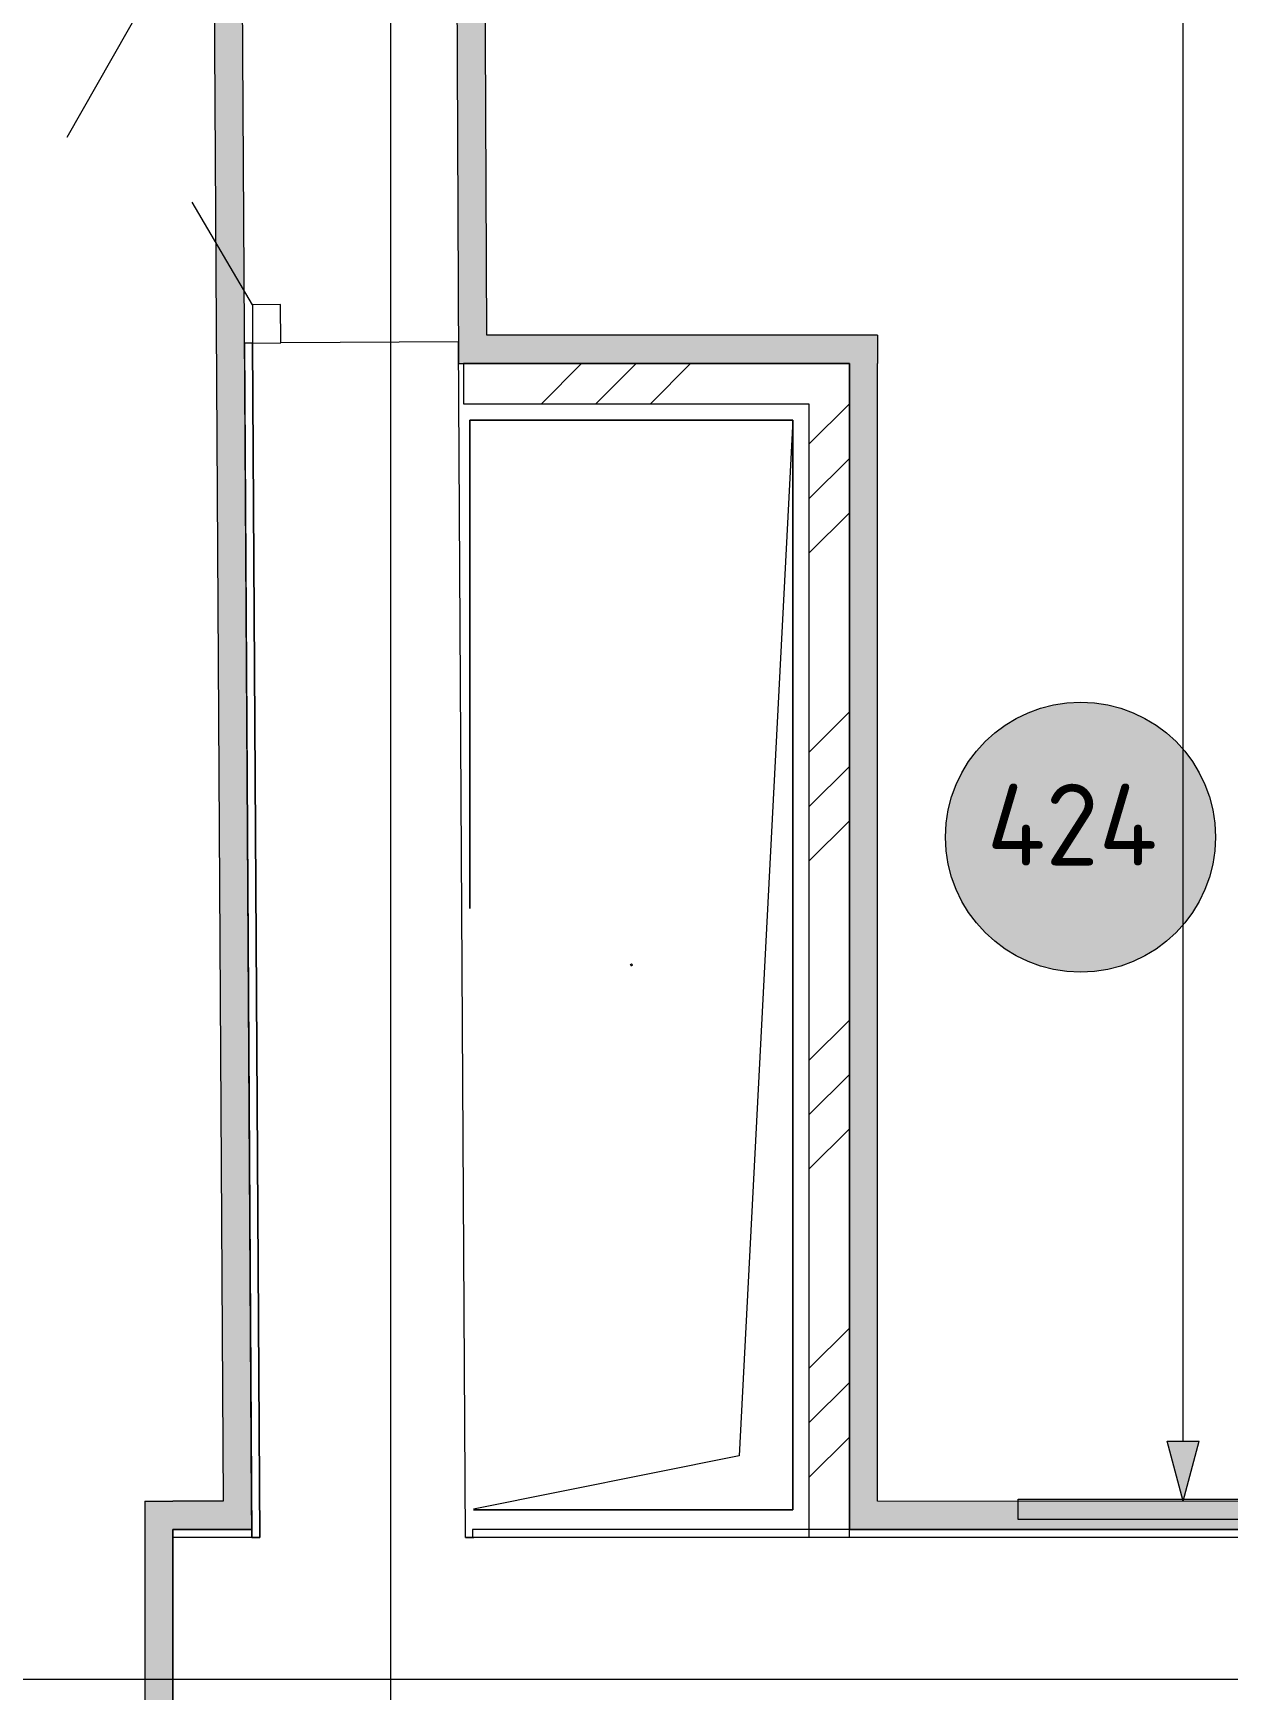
# Model space of a CAD drawing. Header units: millimetres. Extents: x 0 to 1189, y 0 to 841.
# Drawn here: x 783.32 to 812.91, y 490.1 to 531.16 of the extents above; entities that cross this region are included whole.
import ezdxf

# ---------------------------------------------------------------- set-up
doc = ezdxf.new("R2010")
doc.units = ezdxf.units.MM

msp = doc.modelspace()

# ---------------------------------------------------------------- hatches: boundary and pattern name
at = {"true_color": 0xf1d696}
h = msp.add_hatch(color=41, dxfattribs=at)
h.dxf.hatch_style = 2
h.paths.add_polyline_path([(787.079202, 652.869768), (787.779204, 652.864768), (788.725205, 494.777527), (788.025204, 494.777527)])
h = msp.add_hatch(color=41, dxfattribs=at)
h.dxf.hatch_style = 2
h.paths.add_polyline_path([(793.278212, 652.833768), (793.978213, 652.828768), (794.552214, 523.672571), (793.852213, 523.672571)])
h = msp.add_hatch(color=41, dxfattribs=at)
h.dxf.hatch_style = 2
h.paths.add_polyline_path([(793.858213, 522.97557), (793.852213, 523.672571), (794.552214, 523.672571)])
h = msp.add_hatch(color=41, dxfattribs=at)
h.dxf.hatch_style = 2
h.paths.add_polyline_path([(794.552214, 523.672571), (794.555214, 522.97257), (793.855213, 522.97257)])
h = msp.add_hatch(color=41, dxfattribs=at)
h.dxf.hatch_style = 2
h.paths.add_polyline_path([(803.536228, 523.672571), (803.536228, 522.97257), (794.555214, 522.97257), (794.552214, 523.672571)])
h = msp.add_hatch(color=41, dxfattribs=at)
h.dxf.hatch_style = 2
h.paths.add_polyline_path([(803.536228, 522.97257), (804.236229, 523.672571), (804.236229, 522.97257)])
h = msp.add_hatch(color=41, dxfattribs=at)
h.dxf.hatch_style = 2
h.paths.add_polyline_path([(803.536228, 523.672571), (804.236229, 523.672571), (803.536228, 522.97257)])
h = msp.add_hatch(color=41, dxfattribs=at)
h.dxf.hatch_style = 2
h.paths.add_polyline_path([(804.236229, 494.777527), (803.536228, 494.777527), (803.536228, 522.97257), (804.236229, 522.97257)])
at = {"true_color": 0xffffff}
h = msp.add_hatch(color=7, dxfattribs=at)
edge = h.paths.add_edge_path()
edge.add_arc((809.264236, 511.234552), 3.345005, 0, 360)
at = {"true_color": 0x0077b0}
h = msp.add_hatch(color=144, dxfattribs=at)
h.dxf.hatch_style = 2
h.paths.add_polyline_path([(811.80624, 494.776527), (811.40624, 496.269529), (812.206241, 496.269529)])
at = {"true_color": 0xf1d696}
h = msp.add_hatch(color=41, dxfattribs=at)
h.dxf.hatch_style = 2
h.paths.add_polyline_path([(786.079201, 494.777527), (786.779202, 494.777527), (786.779202, 494.077526)])
h = msp.add_hatch(color=41, dxfattribs=at)
h.dxf.hatch_style = 2
h.paths.add_polyline_path([(786.079201, 494.077526), (786.079201, 494.777527), (786.779202, 494.077526)])
h = msp.add_hatch(color=41, dxfattribs=at)
h.dxf.hatch_style = 2
h.paths.add_polyline_path([(788.025204, 494.777527), (788.029204, 494.077526), (786.779202, 494.077526), (786.779202, 494.777527)])
h = msp.add_hatch(color=41, dxfattribs=at)
h.dxf.hatch_style = 2
h.paths.add_polyline_path([(788.025204, 494.777527), (788.725205, 494.777527), (788.729205, 494.077526)])
h = msp.add_hatch(color=41, dxfattribs=at)
h.dxf.hatch_style = 2
h.paths.add_polyline_path([(788.729205, 494.077526), (788.029204, 494.077526), (788.025204, 494.777527)])
h = msp.add_hatch(color=41, dxfattribs=at)
h.dxf.hatch_style = 2
h.paths.add_polyline_path([(804.236229, 494.777527), (804.236229, 494.077526), (803.536228, 494.077526)])
h = msp.add_hatch(color=41, dxfattribs=at)
h.dxf.hatch_style = 2
h.paths.add_polyline_path([(803.536228, 494.077526), (803.536228, 494.777527), (804.236229, 494.777527)])
h = msp.add_hatch(color=41, dxfattribs=at)
h.dxf.hatch_style = 2
h.paths.add_polyline_path([(852.759303, 494.774527), (852.764303, 494.074526), (804.236229, 494.077526), (804.236229, 494.777527)])
at = {"true_color": 0x999999}
h = msp.add_hatch(color=253, dxfattribs=at)
h.dxf.hatch_style = 2
h.paths.add_polyline_path([(807.716234, 494.327526), (807.716234, 494.827527), (819.716252, 494.827527), (819.716252, 494.327526)])
at = {"true_color": 0xf1d696}
h = msp.add_hatch(color=41, dxfattribs=at)
h.dxf.hatch_style = 2
h.paths.add_polyline_path([(786.079201, 494.077526), (786.779202, 494.077526), (786.779202, 488.577517), (786.079201, 488.585517)])

# ---------------------------------------------------------------- linework, layer by layer
at = {"color": 7, "lineweight": 0}
for points in [[(792.17321, 238.825136), (792.17321, 730.151886)], [(788.725205, 494.777527), (787.775204, 653.564769)], [(793.275212, 653.533769), (793.855213, 522.97257)], [(787.079202, 652.869768), (788.025204, 494.777527)], [(794.552214, 523.672571), (793.978213, 652.828768)], [(788.674205, 536.52459), (784.147198, 528.573578)], [(788.746205, 524.425572), (787.256203, 526.970576)], [(789.446206, 524.429572), (788.746205, 524.425572)], [(788.746205, 524.425572), (788.752205, 523.47557)], [(789.452206, 523.47957), (789.446206, 524.429572)], [(788.752205, 523.47557), (788.552205, 523.47357)], [(788.552205, 523.47357), (788.729205, 493.876525)], [(788.752205, 523.47557), (789.452206, 523.47957)], [(788.929205, 493.877525), (788.752205, 523.47557)], [(788.752205, 523.47557), (788.929205, 493.877525)], [(793.852213, 523.50557), (789.452206, 523.47957)], [(794.029213, 493.877525), (793.852213, 523.50557)], [(804.236229, 523.672571), (794.552214, 523.672571)], [(804.236229, 523.672571), (804.236229, 522.97257)], [(793.855213, 522.97257), (794.555214, 522.97257)], [(803.536228, 522.97257), (793.981213, 522.97257)], [(793.981213, 522.97257), (793.981213, 521.972568)], [(794.555214, 522.97257), (803.536228, 522.97257)], [(795.908216, 521.972568), (796.902217, 522.96657)], [(797.258218, 521.972568), (798.25322, 522.96757)], [(798.60722, 521.972568), (799.603222, 522.96957)], [(803.536228, 493.877525), (803.536228, 522.97257)], [(803.536228, 522.97257), (803.536228, 494.077526)], [(804.236229, 494.777527), (804.236229, 522.97257)], [(793.981213, 521.972568), (802.536226, 521.972568)], [(802.536226, 521.972568), (802.536226, 493.877525)], [(802.536226, 520.967567), (803.536228, 521.967568)], [(794.136213, 509.468549), (794.136213, 521.566568)], [(794.136213, 521.566568), (802.136225, 521.566568)], [(802.136225, 521.566568), (794.136213, 521.566568)], [(794.136213, 521.566568), (794.136213, 509.468549)], [(802.136225, 521.566568), (800.803223, 495.899528)], [(802.136225, 521.566568), (802.136225, 494.566526)], [(802.136225, 494.566526), (802.136225, 521.566568)], [(802.536226, 519.617565), (803.536228, 520.617566)], [(802.536226, 518.268562), (803.536228, 519.268564)], [(805.919231, 511.234552), (805.936505, 511.576659), (805.987206, 511.908861), (806.06965, 512.22948), (806.182154, 512.536835), (806.323034, 512.829249), (806.490609, 513.105043), (806.683195, 513.362538), (806.899108, 513.600055), (807.136665, 513.815917), (807.394185, 514.008443), (807.669982, 514.175955), (807.962375, 514.316775), (808.26968, 514.429224), (808.590214, 514.511623), (808.922294, 514.562294), (809.264236, 514.579557), (809.606344, 514.562294), (809.938546, 514.511623), (810.259164, 514.429224), (810.56652, 514.316775), (810.858934, 514.175955), (811.134728, 514.008443), (811.392223, 513.815917), (811.62974, 513.600055), (811.845601, 513.362538), (812.038127, 513.105043), (812.20564, 512.829249), (812.34646, 512.536835), (812.458909, 512.22948), (812.541308, 511.908861), (812.591978, 511.576659), (812.609241, 511.234552)], [(802.536226, 513.334555), (803.536228, 514.334556)], [(802.536226, 511.984553), (803.536228, 512.984554)], [(802.536226, 510.635551), (803.536228, 511.635552)], [(812.609241, 511.234552), (812.591978, 510.892609), (812.541308, 510.560529), (812.458909, 510.239995), (812.34646, 509.93269), (812.20564, 509.640298), (812.038127, 509.3645), (811.845601, 509.106981), (811.62974, 508.869423), (811.392223, 508.65351), (811.134728, 508.460924), (810.858934, 508.29335), (810.56652, 508.152469), (810.259164, 508.039965), (809.938546, 507.957521), (809.606344, 507.906821), (809.264236, 507.889547), (808.922294, 507.906821), (808.590214, 507.957521), (808.26968, 508.039965), (807.962375, 508.152469), (807.669982, 508.29335), (807.394185, 508.460924), (807.136665, 508.65351), (806.899108, 508.869423), (806.683195, 509.106981), (806.490609, 509.3645), (806.323034, 509.640298), (806.182154, 509.93269), (806.06965, 510.239995), (805.987206, 510.560529), (805.936505, 510.892609), (805.919231, 511.234552)], [(798.111219, 508.066547), (798.136219, 508.091547), (798.161219, 508.066547)], [(798.111219, 508.066547), (798.123219, 508.087547)], [(798.161219, 508.066547), (798.136219, 508.041547), (798.111219, 508.066547)], [(798.160219, 508.059547), (798.136219, 508.041547), (798.123219, 508.044547)], [(798.136219, 508.091547), (798.160219, 508.072547)], [(802.536226, 505.700543), (803.536228, 506.700545)], [(802.536226, 504.351541), (803.536228, 505.351543)], [(802.536226, 503.002539), (803.536228, 504.002541)], [(802.536226, 498.067532), (803.536228, 499.067533)], [(802.536226, 496.71853), (803.536228, 497.718531)], [(802.536226, 495.368528), (803.536228, 496.368529)], [(800.803223, 495.899528), (794.225213, 494.583526)], [(786.079201, 494.777527), (786.779202, 494.777527)], [(786.079201, 494.777527), (786.079201, 488.585517)], [(788.025204, 494.777527), (786.779202, 494.777527)], [(788.729205, 494.077526), (788.725205, 494.777527)], [(852.759303, 494.774527), (804.236229, 494.777527)], [(802.136225, 494.566526), (794.225213, 494.566526)], [(794.225213, 494.566526), (802.136225, 494.566526)], [(788.729205, 494.077526), (786.779202, 494.077526)], [(786.779202, 494.077526), (786.779202, 493.877525)], [(786.779202, 488.577517), (786.779202, 494.077526)], [(786.779202, 494.077526), (788.729205, 494.077526)], [(788.929205, 493.877525), (786.779202, 493.877525)], [(786.779202, 493.877525), (786.779202, 488.777517)], [(788.729205, 493.877525), (788.729205, 494.077526)], [(788.729205, 493.876525), (788.929205, 493.877525)], [(794.029213, 493.876525), (794.229213, 493.877525)], [(853.666304, 493.877525), (794.029213, 493.877525)], [(794.201213, 494.077526), (794.201213, 493.877525)], [(853.666304, 494.077526), (794.201213, 494.077526)], [(803.536228, 494.077526), (804.236229, 494.077526)], [(804.236229, 494.077526), (853.465304, 494.074526)], [(202.529309, 490.37152), (863.72632, 490.37152)]]:
    msp.add_lwpolyline(points, dxfattribs=at)
at = {"color": 144, "lineweight": 0, "true_color": 0x0077b0}
for points in [[(811.80624, 496.269529), (811.80824, 533.221585)], [(811.40624, 496.269529), (812.206241, 496.269529)], [(811.80624, 494.776527), (811.40624, 496.269529)], [(811.80624, 494.776527), (812.206241, 496.269529)]]:
    msp.add_lwpolyline(points, dxfattribs=at)
at = {"color": 253, "lineweight": 0, "true_color": 0x999999}
for points in [[(807.716234, 494.327526), (807.716234, 494.827527)], [(807.716234, 494.827527), (819.716252, 494.827527)], [(819.716252, 494.327526), (807.716234, 494.327526)]]:
    msp.add_lwpolyline(points, dxfattribs=at)

# ---------------------------------------------------------------- texts
at = {"color": 7, "insert": (806.942097, 512.555553), "char_height": 2.026853, "attachment_point": 1}
msp.add_mtext('{\\fGOSTCommon|b0|i0|c0;424}', dxfattribs=at)

doc.saveas('drawing.dxf')
